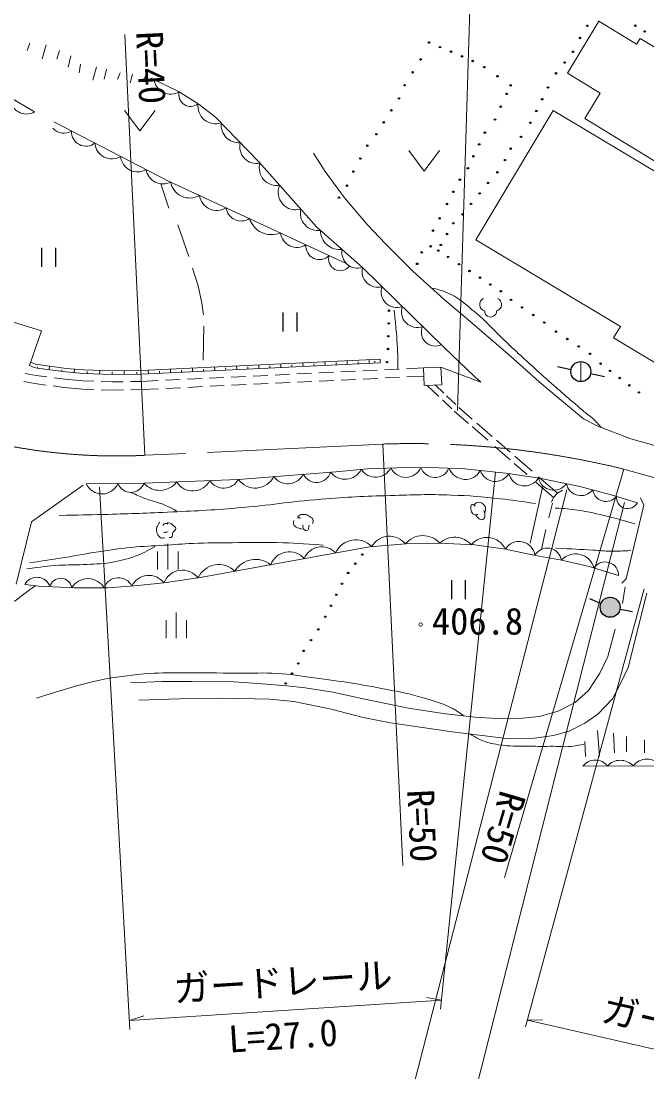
# Model space of a CAD drawing. Units: millimetres, scale not verified. Extents: x 40000 to 680000, y 20000 to 380000.
# Drawn here: x 423992 to 466792, y 240146 to 311956 of the extents above; entities that cross this region are included whole.
import ezdxf
from ezdxf.enums import TextEntityAlignment as Align

# ---------------------------------------------------------------- set-up
doc = ezdxf.new("R2010")
doc.units = ezdxf.units.MM
doc.header["$LTSCALE"] = 1000
doc.linetypes.add('CHAIN', pattern=[18.5, 12, -1.5, 3.5, -1.5])
for name, color, linetype, lineweight in [('M-BGD', 7, 'Continuous', 13), ('M-BMK', 2, 'CHAIN', 13), ('M-STR-HTXT', 7, 'Continuous', 13)]:
    doc.layers.add(name, color=color, linetype=linetype, lineweight=lineweight)
doc.styles.add('ＭＳ ゴシック', font='')
doc.styles.get('ＭＳ ゴシック').set_extended_font_data('MS Gothic')

msp = doc.modelspace()

# ---------------------------------------------------------------- hatches: boundary and pattern name
at = {"layer": 'M-BGD'}
msp.add_hatch(color=256, dxfattribs=at).paths.add_polyline_path([(464953, 271802, 0.97359), (463607, 272030, 0.01338), (463601, 271994, 0.41421), (464181, 271222, 0.41421)])
msp.add_hatch(color=256, dxfattribs=at).paths.add_polyline_path([(464953, 271802, 0.97359), (463607, 272030, 0.01338), (463601, 271994, 0.41421), (464181, 271222, 0.41421)])

# ---------------------------------------------------------------- linework, layer by layer
for p, q in [((463506, 311937), (461352, 308388)), ((466086, 310372), (463506, 311937)), ((424418, 309937), (424587, 310445)), ((425723, 310322), (425428, 309383)), ((466329, 310772), (466086, 310372)), ((471495, 307637), (466329, 310772)), ((426450, 309344), (426619, 309937)), ((427405, 309579), (427209, 308808)), ((428059, 309005), (427974, 308413)), ((428905, 307905), (429159, 308836)), ((429837, 308667), (429667, 307989)), ((429667, 307989), (429837, 308667)), ((430599, 307989), (430768, 308413)), ((431615, 308328), (431445, 307735)), ((432377, 307820), (432546, 308328)), ((461352, 308388), (463588, 307031)), ((424923, 305760), (421418, 307779)), ((434804, 307125), (432897, 308050)), ((436178, 306256), (434804, 307125)), ((463588, 307031), (462533, 305293)), ((437300, 305387), (436178, 306256)), ((431074, 305847), (432124, 304447)), ((432124, 304447), (433174, 305847)), ((440258, 302337), (437300, 305387)), ((455082, 297008), (460373, 305841)), ((460373, 305841), (469423, 300419)), ((462533, 305293), (468043, 301949)), ((434041, 301036), (426239, 305073)), ((450511, 303105), (451561, 301705)), ((451561, 301705), (452611, 303105)), ((444211, 297879), (440258, 302337)), ((443989, 302933), (444788, 301671)), ((444788, 301671), (446120, 299863)), ((446224, 295398), (434041, 301036)), ((434100, 299179), (433560, 300833)), ((446120, 299863), (447694, 298019)), ((435463, 295877), (434716, 298036)), ((447694, 298019), (448903, 296726)), ((447350, 295119), (444211, 297879)), ((448903, 296726), (450774, 294854)), ((464971, 291084), (455082, 297008)), ((435722, 295060), (436115, 293864)), ((452947, 289619), (447350, 295119)), ((450774, 294854), (452919, 292919)), ((436115, 293864), (436367, 292686)), ((436367, 292686), (436479, 291882)), ((452919, 292919), (454518, 291573)), ((454518, 291573), (457462, 289050)), ((423476, 291370), (425387, 290781)), ((436449, 288773), (436491, 291114)), ((464503, 290302), (464971, 291084)), ((424581, 288410), (425387, 290781)), ((469190, 287494), (464503, 290302)), ((454994, 287671), (452947, 289619)), ((432196, 288084), (448548, 288860)), ((444785, 288431), (444773, 288681)), ((446295, 288503), (446283, 288753)), ((447805, 288575), (447793, 288824)), ((448182, 288592), (448176, 288717)), ((448560, 288610), (448548, 288860)), ((457462, 289050), (459418, 287304)), ((462270, 288684), (462270, 287318)), ((424896, 288270), (424581, 288410)), ((424971, 288511), (424661, 288647)), ((424896, 288270), (425098, 288232)), ((424971, 288511), (425138, 288479)), ((425115, 288337), (425098, 288232)), ((425098, 288232), (427056, 287975)), ((425138, 288479), (427083, 288223)), ((425915, 288125), (425947, 288372)), ((426770, 288012), (426785, 288125)), ((427056, 287975), (428256, 287871)), ((427083, 288223), (428272, 288121)), ((427623, 287926), (427645, 288172)), ((428272, 288121), (430231, 288046)), ((428506, 287862), (428512, 288009)), ((429367, 287829), (429377, 288078)), ((430231, 288046), (432196, 288084)), ((431054, 287812), (431049, 288062)), ((431917, 287829), (431914, 287973)), ((432205, 287834), (448560, 288610)), ((432706, 287858), (432694, 288108)), ((433461, 287894), (433454, 288037)), ((434216, 287930), (434204, 288180)), ((434971, 287966), (434965, 288097)), ((435726, 288002), (435714, 288251)), ((436481, 288037), (436475, 288168)), ((437236, 288073), (437224, 288323)), ((437991, 288109), (437984, 288248)), ((438746, 288145), (438734, 288394)), ((439500, 288181), (439494, 288327)), ((440255, 288216), (440244, 288466)), ((441010, 288252), (441003, 288398)), ((441765, 288288), (441753, 288538)), ((442520, 288324), (442513, 288470)), ((443275, 288360), (443263, 288609)), ((444030, 288395), (444024, 288530)), ((445358, 287958), (444359, 287910)), ((445540, 288467), (445530, 288632)), ((446856, 288029), (445857, 287982)), ((447050, 288539), (447044, 288672)), ((448354, 288100), (447355, 288053)), ((449853, 288171), (448854, 288124)), ((451503, 288249), (450352, 288195)), ((452702, 288306), (451503, 288249)), ((451560, 287051), (451503, 288249)), ((452702, 288306), (452759, 287108)), ((452702, 288306), (455428, 287278)), ((424193, 287325), (424945, 287182)), ((424282, 287878), (425019, 287738)), ((425019, 287738), (425762, 287640)), ((426258, 287575), (427001, 287477)), ((427001, 287477), (428225, 287372)), ((428225, 287372), (428975, 287343)), ((428256, 287871), (430228, 287795)), ((429474, 287324), (430224, 287295)), ((430224, 287295), (430974, 287310)), ((430230, 287951), (430228, 287795)), ((430228, 287795), (432205, 287834)), ((431473, 287320), (432223, 287335)), ((433371, 287389), (432220, 287335)), ((434869, 287460), (433870, 287413)), ((436368, 287531), (435369, 287484)), ((437866, 287602), (436867, 287555)), ((439364, 287674), (438365, 287626)), ((440863, 287745), (439864, 287697)), ((442361, 287816), (441362, 287768)), ((442387, 287256), (441389, 287209)), ((443859, 287887), (442860, 287839)), ((443886, 287327), (442887, 287280)), ((445384, 287399), (444385, 287351)), ((446882, 287470), (445884, 287422)), ((448381, 287541), (447382, 287493)), ((449879, 287612), (448880, 287564)), ((451530, 287690), (450378, 287635)), ((455428, 287278), (454994, 287671)), ((459418, 287304), (461500, 285580)), ((424946, 287183), (425689, 287085)), ((426185, 287020), (426928, 286922)), ((426953, 286919), (428204, 286812)), ((428204, 286812), (428969, 286783)), ((429469, 286764), (430235, 286734)), ((430235, 286735), (430991, 286750)), ((431491, 286760), (432246, 286775)), ((433398, 286830), (432246, 286775)), ((434896, 286901), (433897, 286854)), ((436394, 286972), (435395, 286925)), ((437893, 287043), (436894, 286996)), ((439391, 287114), (438392, 287067)), ((440889, 287185), (439890, 287138)), ((452759, 287108), (451560, 287051)), ((451768, 287061), (452563, 286305)), ((452312, 287086), (452900, 286527)), ((452811, 286068), (453448, 285462)), ((453093, 286344), (453725, 285743)), ((453618, 285299), (454589, 284454)), ((453938, 285544), (454844, 284756)), ((461500, 285580), (462441, 284767)), ((455156, 284484), (456201, 283575)), ((462441, 284767), (463432, 284262)), ((454833, 284242), (455910, 283306)), ((463432, 284262), (465680, 283404)), ((456502, 283314), (457442, 282496)), ((465680, 283404), (468587, 282601)), ((456392, 282886), (457442, 281972)), ((457748, 282230), (458938, 281195)), ((457722, 281729), (458607, 280959)), ((438859, 280638), (445525, 281163)), ((445525, 281163), (447691, 281353)), ((447691, 281353), (449689, 281437)), ((449689, 281437), (451960, 281458)), ((451960, 281458), (454337, 281353)), ((454337, 281353), (457113, 281058)), ((457113, 281058), (459447, 280722)), ((459374, 280815), (460673, 279686)), ((424715, 277732), (428236, 280239)), ((428456, 280329), (432396, 280371)), ((432396, 280371), (438859, 280638)), ((458814, 276282), (459669, 280201)), ((459218, 280428), (460395, 279404)), ((459447, 280722), (462202, 280154)), ((462202, 280154), (464347, 279586)), ((460258, 279072), (460395, 279404)), ((460395, 279404), (460673, 279686)), ((460673, 279686), (461018, 279895)), ((464347, 279586), (466134, 279039)), ((466358, 279370), (466568, 278865)), ((460071, 278019), (460339, 279010)), ((466568, 278865), (465376, 273832)), ((423664, 273484), (424715, 277732)), ((459583, 275863), (459883, 277212)), ((434034, 274478), (434034, 276228)), ((447813, 276037), (436247, 273934)), ((450273, 276226), (447813, 276037)), ((452629, 276268), (450273, 276226)), ((455005, 276163), (452629, 276268)), ((457108, 275868), (455005, 276163)), ((458938, 275490), (457108, 275868)), ((433334, 274478), (433334, 275703)), ((434734, 274478), (434734, 275703)), ((460936, 275111), (458938, 275490)), ((462849, 274691), (460936, 275111)), ((464847, 274060), (462849, 274691)), ((436247, 273934), (433765, 273569)), ((465376, 273832), (465068, 273552)), ((425227, 273345), (424260, 273457)), ((427638, 273219), (425227, 273345)), ((429924, 273233), (427638, 273219)), ((431746, 273359), (429924, 273233)), ((433765, 273569), (431746, 273359)), ((465297, 273286), (465110, 272164)), ((466791, 272854), (465494, 267793)), ((434612, 269784), (434612, 271534)), ((433912, 269784), (433912, 271009)), ((435312, 269784), (435312, 271009)), ((464617, 270391), (464123, 268533)), ((464123, 268533), (463577, 267388)), ((463577, 267388), (462799, 266208)), ((465494, 267793), (464961, 266643)), ((433646, 266836), (431473, 266738)), ((435651, 266836), (433646, 266836)), ((438553, 266794), (435651, 266836)), ((440208, 266692), (438553, 266794)), ((442165, 266530), (440208, 266692)), ((443415, 266402), (442165, 266530)), ((464961, 266643), (464442, 265648)), ((445322, 266108), (443415, 266402)), ((447509, 265617), (445322, 266108)), ((462799, 266208), (461880, 265393)), ((434856, 265650), (432052, 265552)), ((437828, 265692), (434856, 265650)), ((441010, 265622), (437828, 265692)), ((442637, 265454), (441010, 265622)), ((445209, 264938), (442637, 265454)), ((450496, 265000), (447509, 265617)), ((453019, 264608), (450496, 265000)), ((461880, 265393), (460716, 264804)), ((464442, 265648), (463439, 264585)), ((447390, 264374), (445209, 264938)), ((449258, 264010), (447390, 264374)), ((455052, 264383), (453019, 264608)), ((456536, 264308), (455052, 264383)), ((458277, 264327), (456536, 264308)), ((459426, 264446), (458277, 264327)), ((460716, 264804), (459426, 264446)), ((463439, 264585), (462553, 263977)), ((453478, 263384), (449258, 264010)), ((462553, 263977), (461478, 263444)), ((457177, 262936), (453478, 263384)), ((459104, 262949), (457177, 262936)), ((460394, 263136), (459104, 262949)), ((461478, 263444), (460394, 263136)), ((463410, 263471), (463541, 261732)), ((464513, 263303), (464579, 261947)), ((465383, 263078), (465383, 262022)), ((466616, 262845), (466626, 261947)), ((462542, 262717), (462592, 261703)), ((462415, 261044), (469923, 261076))]:
    msp.add_line(p, q, dxfattribs=at)
at = {"layer": 'M-BGD', "lineweight": 25}
for p, q in [((425403, 296464), (425403, 295164)), ((426378, 295164), (426378, 296464)), ((441901, 292032), (441901, 290732)), ((442876, 290732), (442876, 292032)), ((460684, 288346), (461603, 288146)), ((462939, 287864), (463893, 287667)), ((453416, 273750), (453416, 272450)), ((454391, 272450), (454391, 273750)), ((462863, 272496), (463648, 272164)), ((464948, 271774), (465798, 271617))]:
    msp.add_line(p, q, dxfattribs=at)
for centre, radius in [((462717, 311630), 50), ((466002, 311635), 50), ((466636, 311246), 50), ((451893, 310487), 50), ((452641, 310172), 50), ((462220, 310796), 50), ((453388, 309857), 50), ((454135, 309541), 50), ((461741, 309849), 50), ((451313, 309329), 50), ((454882, 309226), 50), ((455671, 308807), 50), ((461155, 309116), 50), ((450766, 308450), 50), ((456571, 308182), 50), ((460569, 308382), 50), ((450219, 307571), 50), ((457472, 307557), 50), ((460028, 307419), 50), ((449830, 306667), 50), ((457194, 306975), 50), ((459626, 306613), 50), ((456797, 306100), 50), ((449314, 305851), 50), ((456401, 305224), 50), ((459224, 305807), 50), ((448798, 305035), 50), ((458822, 305000), 50), ((448282, 304218), 50), ((455704, 304337), 50), ((458177, 304040), 50), ((447665, 303440), 50), ((455317, 303524), 50), ((457469, 303234), 50), ((447192, 302556), 50), ((454929, 302710), 50), ((457077, 302452), 50), ((446720, 301672), 50), ((454542, 301896), 50), ((456568, 301615), 50), ((453995, 301112), 50), ((455930, 300888), 50), ((446271, 300703), 50), ((453554, 300283), 50), ((455349, 300173), 50), ((445741, 299894), 50), ((453113, 299453), 50), ((454767, 299458), 50), ((454185, 298744), 50), ((452610, 298476), 50), ((453552, 298141), 50), ((452161, 297633), 50), ((453124, 297400), 50), ((452004, 296562), 50), ((452696, 296659), 50), ((451393, 296150), 50), ((452517, 296269), 50), ((453195, 295840), 50), ((451078, 295365), 50), ((453944, 295340), 50), ((454657, 294877), 50), ((455371, 294415), 50), ((456084, 293953), 50), ((456798, 293490), 50), ((457496, 292901), 50), ((458255, 292385), 50), ((449159, 292162), 50), ((459014, 291870), 50), ((449134, 291290), 50), ((459773, 291354), 50), ((449109, 290417), 50), ((460566, 290734), 50), ((461345, 290228), 50), ((449084, 289545), 50), ((462123, 289722), 50), ((449014, 288647), 50), ((462270, 288001), 683), ((462902, 289216), 50), ((463616, 288545), 50), ((464273, 288052), 50), ((464929, 287560), 50), ((465585, 287067), 50), ((466241, 286575), 50), ((447323, 275502), 50), ((446842, 274875), 50), ((446361, 274248), 50), ((445941, 273505), 50), ((445559, 272753), 50), ((464277, 271898), 683), ((445177, 272002), 50), ((444795, 271250), 50), ((444311, 270382), 50), ((443818, 269652), 50), ((443326, 268922), 50), ((442953, 268062), 50), ((442524, 267378), 50), ((442094, 266694), 50)]:
    msp.add_circle(centre, radius, dxfattribs=at)
at = {"layer": 'M-BGD'}
msp.add_circle((451321, 270717), 121, dxfattribs=at)
for centre, radius, start, end in [((434217, 308094), 1133, 187.01906, 301.20689), ((424351, 306681), 1083, 178.28552, 301.8306), ((435583, 306926), 804, 165.65839, 309.70238), ((437299, 306147), 1213, 172.40911, 288.27488), ((426917, 305299), 1005, 222.0483, 302.03974), ((438892, 304856), 1221, 173.46515, 274.79672), ((428436, 304392), 988, 176.81724, 308.4578), ((430196, 303682), 1148, 183.16666, 302.10838), ((440080, 303347), 1125, 164.89387, 283.06331), ((431964, 302806), 1162, 184.73263, 300.54241), ((433687, 301970), 1145, 188.31419, 297.48239), ((441470, 301909), 1187, 163.24696, 279.88578), ((435537, 301205), 1345, 190.73182, 299.60087), ((442777, 300257), 1204, 156.32667, 286.80607), ((437371, 300185), 1179, 187.2763, 303.05639), ((439047, 299331), 1042, 187.40175, 302.93095), ((444283, 298827), 1190, 166.52997, 279.07263), ((441119, 298941), 1582, 197.82947, 292.50323), ((442856, 297629), 1141, 187.54637, 302.78633), ((445792, 297655), 1322, 180.17329, 277.17011), ((444400, 296583), 930, 174.63104, 315.70165), ((445810, 295679), 786, 161.12352, 323.99547), ((447002, 296128), 1067, 168.31911, 289.02429), ((448392, 294839), 1079, 164.96396, 286.04945), ((449676, 293433), 1053, 159.5107, 291.50272), ((455799, 292583), 449, 113.44836, 257.2818), ((456401, 292583), 449, 282.7182, 66.55164), ((451067, 292086), 1070, 159.8825, 291.13092), ((456100, 292121), 401, 176.52859, 3.47141), ((452311, 290688), 947, 154.98908, 296.02433), ((440008, 281452), 1409, 215.32945, 333.68908), ((442232, 281527), 1188, 216.02563, 332.99289), ((444197, 281443), 1014, 206.7131, 342.30542), ((446153, 281877), 1238, 216.8249, 332.99484), ((448238, 281951), 1170, 212.92831, 333.00582), ((450298, 281901), 1125, 205.31614, 336.49459), ((452302, 281791), 1030, 199.24207, 337.697), ((454365, 281823), 1188, 200.82012, 330.6145), ((456421, 281566), 1071, 197.71891, 329.65578), ((458419, 281300), 1108, 194.36579, 329.2295), ((429532, 280828), 1186, 204.88529, 336.33807), ((431503, 280701), 952, 201.51924, 339.70411), ((433476, 281336), 1449, 221.75161, 322.96859), ((435741, 281158), 1308, 212.08564, 332.63455), ((437857, 281169), 1134, 212.67944, 332.04075), ((460417, 280969), 1071, 192.73521, 324.24009), ((462278, 280537), 1011, 191.09056, 322.48325), ((463989, 280047), 918, 187.88017, 321.49078), ((465465, 279402), 761, 174.4431, 331.54101), ((446889, 274976), 1532, 44.48679, 155.33052), ((449186, 275378), 1379, 37.95909, 150.83832), ((451469, 275249), 1544, 41.30219, 140.74387), ((453659, 275205), 1480, 40.85322, 134.07967), ((455846, 275276), 1394, 25.13853, 139.97153), ((444549, 274747), 1285, 42.52018, 158.08951), ((458046, 275303), 1095, 7.87842, 148.92528), ((459975, 274974), 971, 8.11502, 150.42727), ((440032, 273503), 1664, 51.71299, 148.8967), ((442335, 274331), 1359, 41.22369, 159.386), ((461909, 274241), 1306, 15.52488, 138.19577), ((435027, 273083), 1353, 37.79062, 158.92251), ((437510, 273255), 1559, 45.28596, 155.09145), ((463930, 274080), 918, 358.72516, 146.2237), ((425079, 273016), 931, 18.16478, 151.72677), ((426704, 273117), 764, 8.34304, 165.66635), ((428568, 272560), 1294, 31.26979, 148.89417), ((430648, 272886), 1033, 26.46986, 160.50358), ((432737, 272783), 1294, 37.43091, 154.14925), ((463255, 260408), 1054, 37.61547, 142.866), ((464969, 260264), 1181, 42.32853, 138.15295), ((466798, 260318), 1210, 38.21397, 142.26751)]:
    msp.add_arc(centre, radius, start, end, dxfattribs=at)
for points, knots in [([(452039, 293713), (452513, 293624), (452685, 293563), (453079, 293410), (453835, 293116), (454175, 292766), (454804, 292253), (455943, 291325), (456458, 290665), (457537, 289667), (458451, 288822), (458961, 288346), (459893, 287522), (460858, 286668), (461401, 286192), (462381, 285356), (462728, 285060), (462967, 284945), (463279, 284612), (463430, 284450), (463488, 284389), (463648, 284180)], [0, 0, 0, 0, 1, 1, 1, 2, 2, 2, 3, 3, 3, 4, 4, 4, 5, 5, 5, 6, 6, 6, 7, 7, 7, 7]), ([(449498, 292190), (449570, 291596), (449585, 291435), (449629, 290950), (449704, 290119), (449744, 289651), (449754, 288816), (449757, 288563), (449757, 288357), (449754, 288166)], [0, 0, 0, 0, 1, 1, 1, 2, 2, 2, 3, 3, 3, 3]), ([(426598, 278177), (428068, 278200), (428444, 278209), (429627, 278240), (431340, 278285), (432299, 278320), (434011, 278398), (435885, 278483), (436936, 278527), (438806, 278682), (441041, 278867), (442280, 279103), (444516, 279281), (446361, 279428), (447397, 279483), (449247, 279533), (450873, 279578), (451786, 279629), (453411, 279565), (454716, 279513), (455447, 279460), (456744, 279313), (457698, 279204), (458018, 279161), (459178, 278978)], [0, 0, 0, 0, 1, 1, 1, 2, 2, 2, 3, 3, 3, 4, 4, 4, 5, 5, 5, 6, 6, 6, 7, 7, 7, 8, 8, 8, 8]), ([(431500, 279750), (431969, 279540), (432100, 279486), (432490, 279330), (433087, 279093), (433466, 279072), (434042, 278788), (434276, 278673), (434365, 278632), (434631, 278471)], [0, 0, 0, 0, 1, 1, 1, 2, 2, 2, 3, 3, 3, 3]), ([(455042, 278814), (454994, 278858), (454894, 278930), (454829, 278922), (454715, 278908), (454733, 278666), (454776, 278510), (454810, 278386), (454845, 278288), (454965, 278241), (455056, 278205), (455126, 278217), (455217, 278244)], [0, 0, 0, 0, 1, 1, 1, 2, 2, 2, 3, 3, 3, 4, 4, 4, 4]), ([(455687, 278404), (455738, 278496), (455767, 278556), (455760, 278659), (455751, 278776), (455699, 278840), (455615, 278922), (455521, 279016), (455441, 279063), (455308, 279069), (455159, 279076), (455075, 279000), (454962, 278906)], [0, 0, 0, 0, 1, 1, 1, 2, 2, 2, 3, 3, 3, 4, 4, 4, 4]), ([(460519, 278678), (461246, 278640), (461462, 278620), (462061, 278538), (462879, 278426), (463325, 278293), (464127, 278098), (464851, 277922), (465090, 277856), (465968, 277603)], [0, 0, 0, 0, 1, 1, 1, 2, 2, 2, 3, 3, 3, 3]), ([(443925, 277614), (443959, 277723), (443981, 277804), (443937, 277913), (443890, 278032), (443799, 278061), (443688, 278125), (443579, 278188), (443515, 278241), (443389, 278243), (443230, 278246), (443101, 278271), (442990, 278156), (442944, 278108), (442920, 278076), (442897, 278013)], [0, 0, 0, 0, 1, 1, 1, 2, 2, 2, 3, 3, 3, 4, 4, 4, 5, 5, 5, 5]), ([(455098, 278219), (455143, 278120), (455172, 278070), (455250, 278003), (455352, 277914), (455462, 277828), (455577, 277886), (455684, 277941), (455699, 278054), (455712, 278180), (455726, 278312), (455688, 278386), (455627, 278510)], [0, 0, 0, 0, 1, 1, 1, 2, 2, 2, 3, 3, 3, 4, 4, 4, 4]), ([(433356, 276855), (433288, 276982), (433249, 277053), (433251, 277191), (433252, 277326), (433302, 277398), (433361, 277520), (433401, 277601), (433419, 277632), (433478, 277720)], [0, 0, 0, 0, 1, 1, 1, 2, 2, 2, 3, 3, 3, 3]), ([(433681, 277459), (433715, 277533), (433746, 277605), (433831, 277625), (433908, 277644), (433964, 277611), (434026, 277571)], [0, 0, 0, 0, 1, 1, 1, 2, 2, 2, 2]), ([(433962, 277631), (434016, 277658), (434050, 277664), (434109, 277667), (434240, 277673), (434294, 277576), (434397, 277495), (434481, 277429), (434564, 277391), (434572, 277285), (434580, 277154), (434435, 277129), (434378, 277011), (434317, 276885), (434376, 276755), (434264, 276673), (434216, 276637), (434112, 276673), (434112, 276673), (434112, 276673), (434112, 276673), (434112, 276673)], [0, 0, 0, 0, 1, 1, 1, 2, 2, 2, 3, 3, 3, 4, 4, 4, 5, 5, 5, 6, 6, 6, 7, 7, 7, 7]), ([(442648, 277826), (442620, 277702), (442603, 277605), (442666, 277489), (442737, 277360), (442850, 277342), (442990, 277296), (443087, 277264), (443131, 277256), (443246, 277246)], [0, 0, 0, 0, 1, 1, 1, 2, 2, 2, 3, 3, 3, 3]), ([(443258, 277533), (443273, 277393), (443265, 277280), (443377, 277196), (443426, 277159), (443465, 277133), (443520, 277128), (443663, 277114), (443679, 277372), (443694, 277502)], [0, 0, 0, 0, 1, 1, 1, 2, 2, 2, 3, 3, 3, 3]), ([(433805, 276651), (433705, 276626), (433636, 276611), (433541, 276651), (433442, 276693), (433407, 276761), (433356, 276855)], [0, 0, 0, 0, 1, 1, 1, 2, 2, 2, 2]), ([(433757, 277013), (433815, 277014), (433832, 277014), (433879, 277019), (433944, 277025), (433967, 277031), (434043, 277047)], [0, 0, 0, 0, 1, 1, 1, 2, 2, 2, 2]), ([(433163, 276055), (432552, 275712), (432347, 275602), (431789, 275392), (431165, 275155), (430793, 275073), (430135, 274962), (429402, 274838), (428980, 274854), (428237, 274812), (427599, 274776), (427240, 274803), (426602, 274765), (425736, 274714), (425441, 274665), (424396, 274522)], [0, 0, 0, 0, 1, 1, 1, 2, 2, 2, 3, 3, 3, 4, 4, 4, 5, 5, 5, 5]), ([(424570, 274945), (425583, 275080), (425848, 275117), (426664, 275244), (427619, 275393), (428148, 275519), (429103, 275665), (430061, 275811), (430598, 275898), (431562, 275992), (432417, 276075), (432900, 276077), (433758, 276132), (434539, 276183), (434976, 276231), (435758, 276263), (436805, 276306), (437393, 276300), (438441, 276310), (439631, 276321), (440298, 276349), (441488, 276319), (442721, 276289), (443133, 276258), (444641, 276148)], [0, 0, 0, 0, 1, 1, 1, 2, 2, 2, 3, 3, 3, 4, 4, 4, 5, 5, 5, 6, 6, 6, 7, 7, 7, 8, 8, 8, 8]), ([(460561, 275941), (461797, 275874), (462107, 275858), (463097, 275802), (463579, 275775), (463848, 275740), (464331, 275732), (464864, 275724), (465050, 275738), (465695, 275779)], [0, 0, 0, 0, 1, 1, 1, 2, 2, 2, 3, 3, 3, 3]), ([(422905, 271912), (423239, 272110), (423335, 272167), (423597, 272349), (423869, 272538), (424004, 272667), (424270, 272863), (424548, 273068), (424642, 273131), (424993, 273372)], [0, 0, 0, 0, 1, 1, 1, 2, 2, 2, 3, 3, 3, 3]), ([(425060, 265687), (426034, 266007), (426296, 266091), (427097, 266323), (427982, 266578), (428475, 266739), (429378, 266921), (430552, 267157), (431223, 267229), (432415, 267341), (433415, 267436), (433981, 267401), (434986, 267416), (436496, 267438), (437342, 267402), (438852, 267394), (439887, 267388), (440468, 267439), (441501, 267380), (442492, 267323), (443041, 267218), (444025, 267085), (445976, 266823), (447069, 266659), (449002, 266286), (449979, 266098), (450533, 266006), (451484, 265711), (452186, 265493), (452599, 265410), (453264, 265095), (453527, 264970), (453674, 264894), (453915, 264730), (454057, 264634), (454108, 264598), (454269, 264470)], [0, 0, 0, 0, 1, 1, 1, 2, 2, 2, 3, 3, 3, 4, 4, 4, 5, 5, 5, 6, 6, 6, 7, 7, 7, 8, 8, 8, 9, 9, 9, 10, 10, 10, 11, 11, 11, 12, 12, 12, 12]), ([(454717, 263234), (455016, 263034), (455127, 262975), (455408, 262845), (455856, 262639), (456138, 262590), (456623, 262509), (457438, 262373), (457910, 262427), (458736, 262406), (459374, 262390), (459732, 262396), (460371, 262397), (460926, 262397), (461244, 262330), (461792, 262415), (462057, 262456), (462160, 262472), (462465, 262555)], [0, 0, 0, 0, 1, 1, 1, 2, 2, 2, 3, 3, 3, 4, 4, 4, 5, 5, 5, 6, 6, 6, 6])]:
    msp.add_open_spline(points, degree=3, knots=knots, dxfattribs=at)
msp.add_open_spline([(442897, 278013), (443015, 278003), (443015, 278003), (443134, 277994)], degree=3, dxfattribs=at)
at = {"layer": 'M-BMK'}
for p, q in [((448727, 283052), (432460, 282280)), ((472841, 279209), (465215, 281336))]:
    msp.add_line(p, q, dxfattribs=at)
for centre, radius, start, end in [((430564, 322235), 40000, 231.7715, 272.71595), ((450696, 221892), 61191, 76.27431, 91.84423)]:
    msp.add_arc(centre, radius, start, end, dxfattribs=at)
at = {"layer": 'M-STR-HTXT'}
for p, q in [((453837, 285352), (454921, 320951)), ((431095, 311041), (432460, 282280)), ((450092, 254253), (448726, 283052)), ((452677, 244427), (456438, 281130)), ((457046, 253435), (465215, 281336)), ((431433, 243040), (429354, 280107)), ((449884, 235547), (461301, 279929)), ((453994, 234604), (465265, 279065)), ((458494, 243220), (466594, 273162)), ((431399, 243660), (452741, 245046)), ((452741, 245046), (451727, 245230)), ((431399, 243660), (432380, 243974)), ((458627, 243691), (459657, 243711)), ((458627, 243691), (492322, 235968))]:
    msp.add_line(p, q, dxfattribs=at)

# ---------------------------------------------------------------- texts
at = {"layer": 'M-BGD', "style": 'ＭＳ ゴシック'}
msp.add_text('406.8', height=1833, dxfattribs=at).set_placement((452086, 269484), align=Align.BOTTOM_LEFT)
at = {"layer": 'M-STR-HTXT', "style": 'ＭＳ ゴシック'}
for s, rotation, p in [('R=40', 272.716, (431425, 308707)), ('R=50', 272.716, (449967, 256900)), ('R=50', 253.682, (455555, 257241))]:
    msp.add_text(s, height=1833, rotation=rotation, dxfattribs=at).set_placement(p, align=Align.BOTTOM_CENTER)
for s, rotation, p in [('ガードレール', 3.715, (434513, 244361)), ('ガードレール', 347.09, (463443, 243098)), ('L=27.0', 3.715, (438272, 240919))]:
    msp.add_text(s, height=1833, rotation=rotation, dxfattribs=at).set_placement(p, align=Align.BOTTOM_LEFT)

doc.saveas('drawing.dxf')
